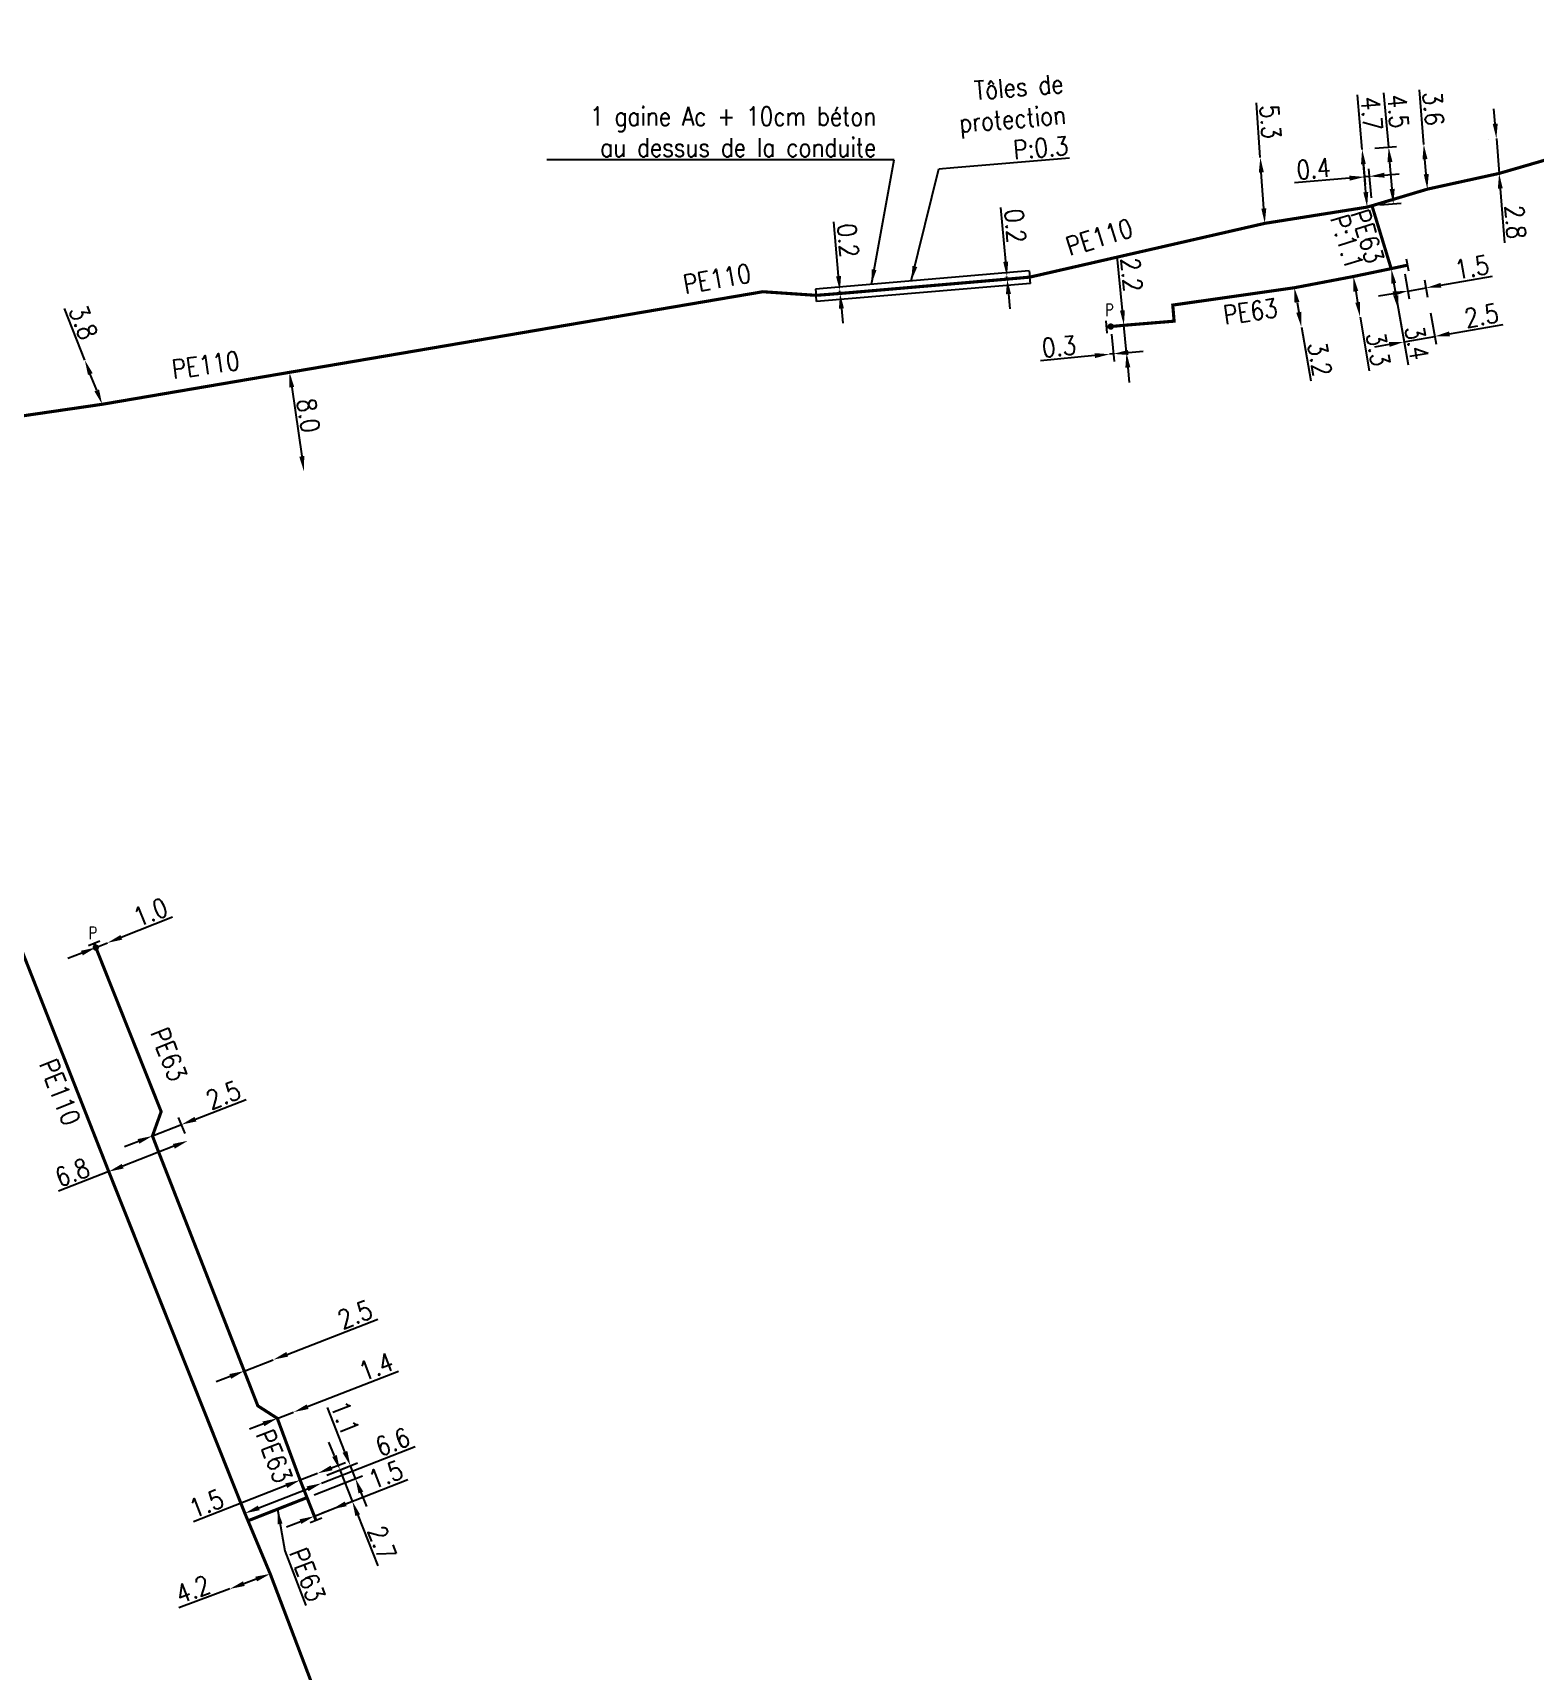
# Model space of a CAD drawing. Header units: millimetres. Extents: x 149999 to 151007, y 125999 to 127005.
# Drawn here: x 150459.5 to 150579.9, y 126100.1 to 126231.4 of the extents above; entities that cross this region are included whole.
import ezdxf
from ezdxf.enums import TextEntityAlignment as Align

# ---------------------------------------------------------------- set-up
doc = ezdxf.new("R2010")
doc.units = ezdxf.units.MM
doc.header["$PDMODE"] = 34
doc.linetypes.add('L_100_PE', pattern=[14, 10, -1.5, 1, -1.5])
doc.layers.get('0').update_dxf_attribs({"linetype": 'CONTINUOUS'})
doc.layers.get('DEFPOINTS').update_dxf_attribs({"linetype": 'CONTINUOUS'})
for name, color, linetype in [('L_140', 3, 'CONTINUOUS'), ('L_300', 7, 'CONTINUOUS'), ('L_340', 7, 'CONTINUOUS'), ('L_400', 7, 'CONTINUOUS'), ('L_420', 7, 'CONTINUOUS')]:
    doc.layers.add(name, color=color, linetype=linetype)
doc.styles.add('G_ROMANS', font='ROMANS.SHX', dxfattribs={"width": 0.75})
doc.styles.get("Standard").update_dxf_attribs({"font": 'romans.shx', "width": 0.85})
doc.dimstyles.get("Standard").update_dxf_attribs({"dimtxt": 1.5, "dimasz": 1.2, "dimexe": 0.625, "dimexo": 0.625, "dimgap": 0.25, "dimtad": 1, "dimdec": 1, "dimzin": 0, "dimdsep": 46, "dimtxsty": 'Standard', "dimcen": -0.5, "dimadec": 0, "dimazin": 0, "dimtfac": 1, "dimtdec": 1, "dimtmove": 0, "dimatfit": 3, "dimfxl": 0, "dimtolj": 1, "dimtzin": 0, "dimarcsym": 0})

# ---------------------------------------------------------------- blocks, each defined once
blk = doc.blocks.new('L_340_07')
at = {"color": 0, "linetype": 'Continuous', "const_width": 0.25, "flags": 128}
blk.add_lwpolyline([(0, 0), (0.35, 0)], dxfattribs=at)
at = {"color": 0, "linetype": 'Continuous', "flags": 128}
blk.add_lwpolyline([(0.35, -0.5), (0.35, 0.5)], dxfattribs=at)
at = {"color": 0, "linetype": 'Continuous', "width": 0.75, "flags": 3}
for tag, p in [('DEF_LEG', (0.72, -3.47)), ('DEF_COUP', (0.72, -5.97)), ('DEF_TYPE', (0.72, -8.47))]:
    blk.add_attdef(tag, text='', height=1.2, dxfattribs=at).set_placement(p, align=Align.MIDDLE)
blk = doc.blocks.new('*D214')
at = {"layer": 'DEFPOINTS', "color": 0, "linetype": 'Continuous', "transparency": 16777216}
for p in [(150537.55, 126211.81), (150537.55, 126211.81), (150537.57, 126211.61)]:
    blk.add_point(p, dxfattribs=at)
at = {"layer": 'L_140', "color": 0, "linetype": 'Continuous', "lineweight": -2, "transparency": 16777216}
for p, q in [((150537.45, 126213.01), (150537.07, 126217.36)), ((150537.57, 126211.61), (150537.55, 126211.81)), ((150537.67, 126210.42), (150537.78, 126209.22))]:
    blk.add_line(p, q, dxfattribs=at)
at = {"layer": 'L_140', "color": 0, "linetype": 'Continuous', "transparency": 16777216}
for points in [[(150537.65, 126213.02), (150537.25, 126212.99), (150537.55, 126211.81)], [(150537.87, 126210.43), (150537.47, 126210.4), (150537.57, 126211.61)]]:
    blk.add_solid(points, dxfattribs=at)
at = {"layer": 'L_140', "color": 0, "linetype": 'Continuous', "transparency": 16777216, "insert": (150538.21, 126215.87), "char_height": 1.5, "attachment_point": 5, "rotation": 274.9268}
blk.add_mtext('\\A1;0.2', dxfattribs=at)
blk = doc.blocks.new('*D215')
at = {"layer": 'DEFPOINTS', "color": 0, "linetype": 'Continuous', "transparency": 16777216}
for p in [(150524.16, 126210.66), (150524.16, 126210.66), (150524.17, 126210.46)]:
    blk.add_point(p, dxfattribs=at)
at = {"layer": 'L_140', "color": 0, "linetype": 'Continuous', "lineweight": -2, "transparency": 16777216}
for p, q in [((150524.05, 126211.85), (150523.68, 126216.21)), ((150524.17, 126210.46), (150524.16, 126210.66)), ((150524.28, 126209.26), (150524.38, 126208.07))]:
    blk.add_line(p, q, dxfattribs=at)
at = {"layer": 'L_140', "color": 0, "linetype": 'Continuous', "transparency": 16777216}
for points in [[(150524.25, 126211.87), (150523.85, 126211.83), (150524.16, 126210.66)], [(150524.48, 126209.28), (150524.08, 126209.24), (150524.17, 126210.46)]]:
    blk.add_solid(points, dxfattribs=at)
at = {"layer": 'L_140', "color": 0, "linetype": 'Continuous', "transparency": 16777216, "insert": (150524.81, 126214.71), "char_height": 1.5, "attachment_point": 5, "rotation": 274.9268}
blk.add_mtext('\\A1;0.2', dxfattribs=at)
blk = doc.blocks.new('*D216')
at = {"layer": 'DEFPOINTS', "color": 0, "linetype": 'Continuous', "transparency": 16777216}
for p in [(150480.04, 126204.14), (150481.19, 126196.22), (150481.19, 126196.22)]:
    blk.add_point(p, dxfattribs=at)
at = {"layer": 'L_140', "color": 0, "linetype": 'Continuous', "lineweight": -2, "transparency": 16777216}
blk.add_line((150480.22, 126202.95), (150481.02, 126197.41), dxfattribs=at)
at = {"layer": 'L_140', "color": 0, "linetype": 'Continuous', "transparency": 16777216}
for points in [[(150480.41, 126202.98), (150480.02, 126202.92), (150480.04, 126204.14)], [(150481.22, 126197.44), (150480.82, 126197.38), (150481.19, 126196.22)]]:
    blk.add_solid(points, dxfattribs=at)
at = {"layer": 'L_140', "color": 0, "linetype": 'Continuous', "transparency": 16777216, "insert": (150481.56, 126200.68), "char_height": 1.5, "attachment_point": 5, "rotation": 278.272}
blk.add_mtext('\\A1;8.0', dxfattribs=at)
blk = doc.blocks.new('*D217')
at = {"layer": 'DEFPOINTS', "color": 0, "linetype": 'Continuous', "transparency": 16777216}
for p in [(150463.63, 126205.12), (150463.63, 126205.12), (150465.02, 126201.58)]:
    blk.add_point(p, dxfattribs=at)
at = {"layer": 'L_140', "color": 0, "linetype": 'Continuous', "lineweight": -2, "transparency": 16777216}
for p, q in [((150463.63, 126205.12), (150462.01, 126209.25)), ((150464.58, 126202.7), (150464.07, 126204))]:
    blk.add_line(p, q, dxfattribs=at)
at = {"layer": 'L_140', "color": 0, "linetype": 'Continuous', "transparency": 16777216}
for points in [[(150464.26, 126204.07), (150463.88, 126203.93), (150463.63, 126205.12)], [(150464.77, 126202.77), (150464.4, 126202.62), (150465.02, 126201.58)]]:
    blk.add_solid(points, dxfattribs=at)
at = {"layer": 'L_140', "color": 0, "linetype": 'Continuous', "transparency": 16777216, "insert": (150463.52, 126208.14), "char_height": 1.5, "attachment_point": 5, "rotation": 291.4576}
blk.add_mtext('\\A1;3.8', dxfattribs=at)
blk = doc.blocks.new('*D225')
at = {"layer": 'DEFPOINTS', "color": 0, "linetype": 'Continuous', "transparency": 16777216}
for p in [(150568.35, 126212.45), (150571.4, 126209.54), (150571.84, 126207.02)]:
    blk.add_point(p, dxfattribs=at)
at = {"layer": 'L_140', "color": 0, "linetype": 'Continuous', "lineweight": -2, "transparency": 16777216}
for p, q in [((150568.46, 126211.84), (150569.49, 126205.97)), ((150571.51, 126208.92), (150571.95, 126206.4)), ((150573.02, 126207.22), (150577.33, 126207.98)), ((150568.2, 126206.38), (150567.01, 126206.17)), ((150569.38, 126206.58), (150571.84, 126207.02))]:
    blk.add_line(p, q, dxfattribs=at)
at = {"layer": 'L_140', "color": 0, "linetype": 'Continuous', "transparency": 16777216}
for points in [[(150568.16, 126206.57), (150568.23, 126206.18), (150569.38, 126206.58)], [(150572.99, 126207.42), (150573.06, 126207.03), (150571.84, 126207.02)]]:
    blk.add_solid(points, dxfattribs=at)
at = {"layer": 'L_140', "color": 0, "linetype": 'Continuous', "transparency": 16777216, "insert": (150575.59, 126208.69), "char_height": 1.5, "attachment_point": 5, "rotation": 9.9433}
blk.add_mtext('\\A1;2.5', dxfattribs=at)
blk = doc.blocks.new('*D226')
at = {"layer": 'DEFPOINTS', "color": 0, "linetype": 'Continuous', "transparency": 16777216}
for p in [(150568.35, 126212.45), (150568.94, 126209.11), (150568.94, 126209.11)]:
    blk.add_point(p, dxfattribs=at)
at = {"layer": 'L_140', "color": 0, "linetype": 'Continuous', "lineweight": -2, "transparency": 16777216}
for p, q in [((150568.56, 126211.27), (150568.73, 126210.29)), ((150568.94, 126209.11), (150569.7, 126204.74))]:
    blk.add_line(p, q, dxfattribs=at)
at = {"layer": 'L_140', "color": 0, "linetype": 'Continuous', "transparency": 16777216}
for points in [[(150568.75, 126211.31), (150568.36, 126211.24), (150568.35, 126212.45)], [(150568.93, 126210.32), (150568.53, 126210.25), (150568.94, 126209.11)]]:
    blk.add_solid(points, dxfattribs=at)
at = {"layer": 'L_140', "color": 0, "linetype": 'Continuous', "transparency": 16777216, "insert": (150570.41, 126206.5), "char_height": 1.5, "attachment_point": 5, "rotation": 279.9433}
blk.add_mtext('\\A1;3.4', dxfattribs=at)
blk = doc.blocks.new('*D227')
at = {"layer": 'DEFPOINTS', "color": 0, "linetype": 'Continuous', "transparency": 16777216}
for p in [(150569.33, 126212.66), (150571.16, 126210.91), (150571.4, 126209.54)]:
    blk.add_point(p, dxfattribs=at)
at = {"layer": 'L_340', "color": 0, "linetype": 'Continuous', "lineweight": -2, "transparency": 16777216}
for p, q in [((150569.44, 126212.04), (150569.79, 126210.04)), ((150571.29, 126210.15), (150571.05, 126211.53)), ((150572.34, 126211.12), (150576.47, 126211.84)), ((150568.5, 126210.44), (150567.32, 126210.24)), ((150569.68, 126210.65), (150571.16, 126210.91))]:
    blk.add_line(p, q, dxfattribs=at)
at = {"layer": 'L_340', "color": 0, "linetype": 'Continuous', "transparency": 16777216}
for points in [[(150568.46, 126210.64), (150568.53, 126210.25), (150569.68, 126210.65)], [(150572.31, 126211.31), (150572.37, 126210.92), (150571.16, 126210.91)]]:
    blk.add_solid(points, dxfattribs=at)
at = {"layer": 'L_340', "color": 0, "linetype": 'Continuous', "transparency": 16777216, "insert": (150574.82, 126212.57), "char_height": 1.5, "attachment_point": 5, "rotation": 9.9433}
blk.add_mtext('\\A1;1.5', dxfattribs=at)
blk = doc.blocks.new('*D228')
at = {"layer": 'DEFPOINTS', "color": 0, "linetype": 'Continuous', "transparency": 16777216}
for p in [(150565.32, 126211.82), (150565.86, 126208.57), (150565.86, 126208.57)]:
    blk.add_point(p, dxfattribs=at)
at = {"layer": 'L_140', "color": 0, "linetype": 'Continuous', "lineweight": -2, "transparency": 16777216}
for p, q in [((150565.52, 126210.64), (150565.66, 126209.75)), ((150565.86, 126208.57), (150566.59, 126204.26))]:
    blk.add_line(p, q, dxfattribs=at)
at = {"layer": 'L_140', "color": 0, "linetype": 'Continuous', "transparency": 16777216}
for points in [[(150565.71, 126210.67), (150565.32, 126210.6), (150565.32, 126211.82)], [(150565.86, 126209.78), (150565.47, 126209.72), (150565.86, 126208.57)]]:
    blk.add_solid(points, dxfattribs=at)
at = {"layer": 'L_140', "color": 0, "linetype": 'Continuous', "transparency": 16777216, "insert": (150567.31, 126205.99), "char_height": 1.5, "attachment_point": 5, "rotation": 279.5599}
blk.add_mtext('\\A1;3.3', dxfattribs=at)
blk = doc.blocks.new('*D229')
at = {"layer": 'DEFPOINTS', "color": 0, "linetype": 'Continuous', "transparency": 16777216}
for p in [(150560.59, 126210.92), (150561.15, 126207.77), (150561.15, 126207.77)]:
    blk.add_point(p, dxfattribs=at)
at = {"layer": 'L_140', "color": 0, "linetype": 'Continuous', "lineweight": -2, "transparency": 16777216}
for p, q in [((150560.8, 126209.74), (150560.94, 126208.95)), ((150561.15, 126207.77), (150561.92, 126203.47))]:
    blk.add_line(p, q, dxfattribs=at)
at = {"layer": 'L_140', "color": 0, "linetype": 'Continuous', "transparency": 16777216}
for points in [[(150561, 126209.78), (150560.6, 126209.71), (150560.59, 126210.92)], [(150561.14, 126208.99), (150560.74, 126208.92), (150561.15, 126207.77)]]:
    blk.add_solid(points, dxfattribs=at)
at = {"layer": 'L_140', "color": 0, "linetype": 'Continuous', "transparency": 16777216, "insert": (150562.63, 126205.21), "char_height": 1.5, "attachment_point": 5, "rotation": 280.1207}
blk.add_mtext('\\A1;3.2', dxfattribs=at)
blk = doc.blocks.new('*D230')
at = {"layer": 'DEFPOINTS', "color": 0, "linetype": 'Continuous', "transparency": 16777216}
for p in [(150545.87, 126207.81), (150545.78, 126205.59), (150545.78, 126205.59)]:
    blk.add_point(p, dxfattribs=at)
at = {"layer": 'L_300', "color": 0, "linetype": 'Continuous', "lineweight": -2, "transparency": 16777216}
for p, q in [((150545.93, 126207.19), (150546.14, 126205)), ((150544.59, 126205.48), (150540.24, 126205.06)), ((150546.08, 126205.62), (150545.78, 126205.59)), ((150547.28, 126205.73), (150548.47, 126205.85))]:
    blk.add_line(p, q, dxfattribs=at)
at = {"layer": 'L_300', "color": 0, "linetype": 'Continuous', "transparency": 16777216}
for points in [[(150544.57, 126205.68), (150544.61, 126205.28), (150545.78, 126205.59)], [(150547.26, 126205.93), (150547.29, 126205.53), (150546.08, 126205.62)]]:
    blk.add_solid(points, dxfattribs=at)
at = {"layer": 'L_300', "color": 0, "linetype": 'Continuous', "transparency": 16777216, "insert": (150541.72, 126206.21), "char_height": 1.5, "attachment_point": 5, "rotation": 5.4354}
blk.add_mtext('\\A1;0.3', dxfattribs=at)
blk = doc.blocks.new('*D231')
at = {"layer": 'DEFPOINTS', "color": 0, "linetype": 'Continuous', "transparency": 16777216}
for p in [(150546.92, 126207.91), (150547.13, 126205.72), (150547.13, 126205.72)]:
    blk.add_point(p, dxfattribs=at)
at = {"layer": 'L_140', "color": 0, "linetype": 'Continuous', "lineweight": -2, "transparency": 16777216}
for p, q in [((150546.81, 126209.1), (150546.39, 126213.46)), ((150547.13, 126205.72), (150546.92, 126207.91)), ((150547.54, 126207.97), (150547.54, 126207.97)), ((150547.75, 126205.78), (150547.75, 126205.78)), ((150547.24, 126204.53), (150547.35, 126203.33))]:
    blk.add_line(p, q, dxfattribs=at)
at = {"layer": 'L_140', "color": 0, "linetype": 'Continuous', "transparency": 16777216}
for points in [[(150547, 126209.12), (150546.61, 126209.09), (150546.92, 126207.91)], [(150547.44, 126204.54), (150547.04, 126204.51), (150547.13, 126205.72)]]:
    blk.add_solid(points, dxfattribs=at)
at = {"layer": 'L_140', "color": 0, "linetype": 'Continuous', "transparency": 16777216, "insert": (150547.54, 126211.97), "char_height": 1.5, "attachment_point": 5, "rotation": 275.4354}
blk.add_mtext('\\A1;2.2', dxfattribs=at)
blk = doc.blocks.new('*D232')
at = {"layer": 'DEFPOINTS', "color": 0, "linetype": 'Continuous', "transparency": 16777216}
for p in [(150471.38, 126143.86), (150469.05, 126142.95), (150471.88, 126142.56)]:
    blk.add_point(p, dxfattribs=at)
at = {"layer": 'L_140', "color": 0, "linetype": 'Continuous', "lineweight": -2, "transparency": 16777216}
for p, q in [((150472.5, 126144.29), (150476.57, 126145.88)), ((150471.66, 126143.14), (150471.15, 126144.44)), ((150469.05, 126142.95), (150471.38, 126143.86)), ((150467.93, 126142.51), (150466.81, 126142.08))]:
    blk.add_line(p, q, dxfattribs=at)
at = {"layer": 'L_140', "color": 0, "linetype": 'Continuous', "transparency": 16777216}
for points in [[(150472.42, 126144.48), (150472.57, 126144.11), (150471.38, 126143.86)], [(150467.86, 126142.7), (150468, 126142.33), (150469.05, 126142.95)]]:
    blk.add_solid(points, dxfattribs=at)
at = {"layer": 'L_140', "color": 0, "linetype": 'Continuous', "transparency": 16777216, "insert": (150474.73, 126146.23), "char_height": 1.5, "attachment_point": 5, "rotation": 21.281}
blk.add_mtext('\\A1;2.5', dxfattribs=at)
blk = doc.blocks.new('*D233')
at = {"layer": 'DEFPOINTS', "color": 0, "linetype": 'Continuous', "transparency": 16777216}
for p in [(150478.74, 126125.02), (150478.74, 126125.02), (150476.41, 126124.11)]:
    blk.add_point(p, dxfattribs=at)
at = {"layer": 'L_140', "color": 0, "linetype": 'Continuous', "lineweight": -2, "transparency": 16777216}
for p, q in [((150479.86, 126125.45), (150487.13, 126128.28)), ((150476.41, 126124.11), (150478.74, 126125.02)), ((150475.29, 126123.68), (150474.17, 126123.24))]:
    blk.add_line(p, q, dxfattribs=at)
at = {"layer": 'L_140', "color": 0, "linetype": 'Continuous', "transparency": 16777216}
for points in [[(150479.78, 126125.64), (150479.93, 126125.27), (150478.74, 126125.02)], [(150475.22, 126123.87), (150475.36, 126123.49), (150476.41, 126124.11)]]:
    blk.add_solid(points, dxfattribs=at)
at = {"layer": 'L_140', "color": 0, "linetype": 'Continuous', "transparency": 16777216, "insert": (150485.29, 126128.64), "char_height": 1.5, "attachment_point": 5, "rotation": 21.242}
blk.add_mtext('\\A1;2.5', dxfattribs=at)
blk = doc.blocks.new('*D234')
at = {"layer": 'DEFPOINTS', "color": 0, "linetype": 'Continuous', "transparency": 16777216}
for p in [(150480.37, 126120.82), (150480.37, 126120.82), (150479.06, 126120.32)]:
    blk.add_point(p, dxfattribs=at)
at = {"layer": 'L_140', "color": 0, "linetype": 'Continuous', "lineweight": -2, "transparency": 16777216}
for p, q in [((150481.49, 126121.26), (150488.77, 126124.09)), ((150479.06, 126120.32), (150480.37, 126120.82)), ((150477.95, 126119.88), (150476.83, 126119.45)), ((150479.29, 126119.73), (150479.29, 126119.73)), ((150480.6, 126120.24), (150480.6, 126120.24))]:
    blk.add_line(p, q, dxfattribs=at)
at = {"layer": 'L_140', "color": 0, "linetype": 'Continuous', "transparency": 16777216}
for points in [[(150481.42, 126121.44), (150481.56, 126121.07), (150480.37, 126120.82)], [(150477.87, 126120.07), (150478.02, 126119.69), (150479.06, 126120.32)]]:
    blk.add_solid(points, dxfattribs=at)
at = {"layer": 'L_140', "color": 0, "linetype": 'Continuous', "transparency": 16777216, "insert": (150486.98, 126124.47), "char_height": 1.5, "attachment_point": 5, "rotation": 21.242}
blk.add_mtext('\\A1;1.4', dxfattribs=at)
blk = doc.blocks.new('*D235')
at = {"layer": 'DEFPOINTS', "color": 0, "linetype": 'Continuous', "transparency": 16777216}
for p in [(150482.29, 126115.91), (150482.29, 126115.91), (150480.89, 126115.37)]:
    blk.add_point(p, dxfattribs=at)
at = {"layer": 'L_140', "color": 0, "linetype": 'Continuous', "lineweight": -2, "transparency": 16777216}
for p, q in [((150482.29, 126115.91), (150480.89, 126115.37)), ((150483.41, 126116.35), (150484.53, 126116.79)), ((150479.78, 126114.93), (150472.34, 126112.02))]:
    blk.add_line(p, q, dxfattribs=at)
at = {"layer": 'L_140', "color": 0, "linetype": 'Continuous', "transparency": 16777216}
for points in [[(150483.34, 126116.54), (150483.48, 126116.16), (150482.29, 126115.91)], [(150479.7, 126115.11), (150479.85, 126114.74), (150480.89, 126115.37)]]:
    blk.add_solid(points, dxfattribs=at)
at = {"layer": 'L_140', "color": 0, "linetype": 'Continuous', "transparency": 16777216, "insert": (150473.37, 126113.49), "char_height": 1.5, "attachment_point": 5, "rotation": 21.3822}
blk.add_mtext('\\A1;1.5', dxfattribs=at)
blk = doc.blocks.new('*D236')
at = {"layer": 'DEFPOINTS', "color": 0, "linetype": 'Continuous', "transparency": 16777216}
for p in [(150478.49, 126107.86), (150475.25, 126106.65), (150475.25, 126106.65)]:
    blk.add_point(p, dxfattribs=at)
at = {"layer": 'L_140', "color": 0, "linetype": 'Continuous', "lineweight": -2, "transparency": 16777216}
for p, q in [((150478.27, 126108.45), (150478.27, 126108.45)), ((150475.25, 126106.65), (150471.16, 126105.13)), ((150477.36, 126107.44), (150476.38, 126107.07))]:
    blk.add_line(p, q, dxfattribs=at)
at = {"layer": 'L_140', "color": 0, "linetype": 'Continuous', "transparency": 16777216}
for points in [[(150477.29, 126107.63), (150477.43, 126107.25), (150478.49, 126107.86)], [(150476.31, 126107.26), (150476.45, 126106.89), (150475.25, 126106.65)]]:
    blk.add_solid(points, dxfattribs=at)
at = {"layer": 'L_140', "color": 0, "linetype": 'Continuous', "transparency": 16777216, "insert": (150472.29, 126106.62), "char_height": 1.5, "attachment_point": 5, "rotation": 20.4632}
blk.add_mtext('\\A1;4.2', dxfattribs=at)
blk = doc.blocks.new('*D239')
at = {"layer": 'DEFPOINTS', "color": 0, "linetype": 'Continuous', "transparency": 16777216}
for p in [(150471.88, 126142.56), (150471.88, 126142.56), (150465.55, 126140.09)]:
    blk.add_point(p, dxfattribs=at)
at = {"layer": 'L_140', "color": 0, "linetype": 'Continuous', "lineweight": -2, "transparency": 16777216}
for p, q in [((150470.77, 126142.12), (150466.67, 126140.52)), ((150465.55, 126140.09), (150461.53, 126138.52))]:
    blk.add_line(p, q, dxfattribs=at)
at = {"layer": 'L_140', "color": 0, "linetype": 'Continuous', "transparency": 16777216}
for points in [[(150470.69, 126142.31), (150470.84, 126141.93), (150471.88, 126142.56)], [(150466.59, 126140.71), (150466.74, 126140.34), (150465.55, 126140.09)]]:
    blk.add_solid(points, dxfattribs=at)
at = {"layer": 'L_140', "color": 0, "linetype": 'Continuous', "transparency": 16777216, "insert": (150462.62, 126140.02), "char_height": 1.5, "attachment_point": 5, "rotation": 21.281}
blk.add_mtext('\\A1;6.8', dxfattribs=at)
blk = doc.blocks.new('*D240')
at = {"layer": 'DEFPOINTS', "color": 0, "linetype": 'Continuous', "transparency": 16777216}
for p in [(150482.43, 126115.54), (150484.92, 126116.52), (150481.44, 126113.97)]:
    blk.add_point(p, dxfattribs=at)
at = {"layer": 'L_140', "color": 0, "linetype": 'Continuous', "lineweight": -2, "transparency": 16777216}
for p, q in [((150484.48, 126117.64), (150483.08, 126121.2)), ((150482.02, 126114.2), (150485.9, 126115.72)), ((150483.02, 126115.77), (150485.5, 126116.75)), ((150485.32, 126115.5), (150484.92, 126116.52)), ((150485.76, 126114.38), (150486.2, 126113.26))]:
    blk.add_line(p, q, dxfattribs=at)
at = {"layer": 'L_140', "color": 0, "linetype": 'Continuous', "transparency": 16777216}
for points in [[(150484.67, 126117.71), (150484.29, 126117.56), (150484.92, 126116.52)], [(150485.95, 126114.45), (150485.57, 126114.31), (150485.32, 126115.5)]]:
    blk.add_solid(points, dxfattribs=at)
at = {"layer": 'L_140', "color": 0, "linetype": 'Continuous', "transparency": 16777216, "insert": (150484.49, 126120.34), "char_height": 1.5, "attachment_point": 5, "rotation": 291.4441}
blk.add_mtext('\\A1;1.1', dxfattribs=at)
blk = doc.blocks.new('*D241')
at = {"layer": 'DEFPOINTS', "color": 0, "linetype": 'Continuous', "transparency": 16777216}
for p in [(150482.43, 126115.54), (150484.08, 126116.19), (150482.03, 126112.48)]:
    blk.add_point(p, dxfattribs=at)
at = {"layer": 'L_340', "color": 0, "linetype": 'Continuous', "lineweight": -2, "transparency": 16777216}
for p, q in [((150483.64, 126117.31), (150483.2, 126118.42)), ((150483.02, 126115.77), (150484.66, 126116.42)), ((150484.08, 126116.19), (150485.07, 126113.68)), ((150482.61, 126112.71), (150485.65, 126113.91)), ((150485.51, 126112.56), (150487.11, 126108.49))]:
    blk.add_line(p, q, dxfattribs=at)
at = {"layer": 'L_340', "color": 0, "linetype": 'Continuous', "transparency": 16777216}
for points in [[(150483.83, 126117.38), (150483.46, 126117.23), (150484.08, 126116.19)], [(150485.69, 126112.63), (150485.32, 126112.49), (150485.07, 126113.68)]]:
    blk.add_solid(points, dxfattribs=at)
at = {"layer": 'L_340', "color": 0, "linetype": 'Continuous', "transparency": 16777216, "insert": (150487.46, 126110.33), "char_height": 1.5, "attachment_point": 5, "rotation": 291.4441}
blk.add_mtext('\\A1;2.7', dxfattribs=at)
blk = doc.blocks.new('*D242')
at = {"layer": 'DEFPOINTS', "color": 0, "linetype": 'Continuous', "transparency": 16777216}
for p in [(150483.42, 126113.03), (150483.42, 126113.03), (150482.03, 126112.48)]:
    blk.add_point(p, dxfattribs=at)
at = {"layer": 'L_340', "color": 0, "linetype": 'Continuous', "lineweight": -2, "transparency": 16777216}
for p, q in [((150484.54, 126113.47), (150489.51, 126115.42)), ((150482.03, 126112.48), (150483.42, 126113.03)), ((150480.91, 126112.04), (150479.79, 126111.61))]:
    blk.add_line(p, q, dxfattribs=at)
at = {"layer": 'L_340', "color": 0, "linetype": 'Continuous', "transparency": 16777216}
for points in [[(150484.47, 126113.66), (150484.61, 126113.28), (150483.42, 126113.03)], [(150480.84, 126112.23), (150480.98, 126111.86), (150482.03, 126112.48)]]:
    blk.add_solid(points, dxfattribs=at)
at = {"layer": 'L_340', "color": 0, "linetype": 'Continuous', "transparency": 16777216, "insert": (150487.75, 126115.8), "char_height": 1.5, "attachment_point": 5, "rotation": 21.4441}
blk.add_mtext('\\A1;1.5', dxfattribs=at)
blk = doc.blocks.new('*D248')
at = {"layer": 'DEFPOINTS', "color": 0, "linetype": 'Continuous', "transparency": 16777216}
for p in [(150482.6, 126115.12), (150482.6, 126115.12), (150476.46, 126112.71)]:
    blk.add_point(p, dxfattribs=at)
at = {"layer": 'L_140', "color": 0, "linetype": 'Continuous', "lineweight": -2, "transparency": 16777216}
for p, q in [((150482.6, 126115.12), (150490.11, 126118.07)), ((150477.58, 126113.14), (150481.49, 126114.68))]:
    blk.add_line(p, q, dxfattribs=at)
at = {"layer": 'L_140', "color": 0, "linetype": 'Continuous', "transparency": 16777216}
for points in [[(150481.41, 126114.87), (150481.56, 126114.49), (150482.6, 126115.12)], [(150477.5, 126113.33), (150477.65, 126112.96), (150476.46, 126112.71)]]:
    blk.add_solid(points, dxfattribs=at)
at = {"layer": 'L_140', "color": 0, "linetype": 'Continuous', "transparency": 16777216, "insert": (150488.3, 126118.43), "char_height": 1.5, "attachment_point": 5, "rotation": 21.4441}
blk.add_mtext('\\A1;6.6', dxfattribs=at)
blk = doc.blocks.new('*D249')
at = {"layer": 'DEFPOINTS', "color": 0, "linetype": 'Continuous', "transparency": 16777216}
for p in [(150464.51, 126158.05), (150465.44, 126158.42), (150465.44, 126158.42)]:
    blk.add_point(p, dxfattribs=at)
at = {"layer": 'L_300', "color": 0, "linetype": 'Continuous', "lineweight": -2, "transparency": 16777216}
for p, q in [((150466.55, 126158.87), (150470.65, 126160.5)), ((150463.39, 126157.61), (150462.28, 126157.16)), ((150464.28, 126158.63), (150464.28, 126158.63)), ((150464.51, 126158.05), (150465.44, 126158.42))]:
    blk.add_line(p, q, dxfattribs=at)
at = {"layer": 'L_300', "color": 0, "linetype": 'Continuous', "transparency": 16777216}
for points in [[(150466.48, 126159.05), (150466.63, 126158.68), (150465.44, 126158.42)], [(150463.32, 126157.79), (150463.47, 126157.42), (150464.51, 126158.05)]]:
    blk.add_solid(points, dxfattribs=at)
at = {"layer": 'L_300', "color": 0, "linetype": 'Continuous', "transparency": 16777216, "insert": (150468.89, 126160.88), "char_height": 1.5, "attachment_point": 5, "rotation": 21.7412}
blk.add_mtext('\\A1;1.0', dxfattribs=at)
blk = doc.blocks.new('*D812')
at = {"layer": 'DEFPOINTS', "color": 0, "linetype": 'Continuous', "transparency": 16777216}
for p in [(150576.78, 126222.87), (150576.78, 126222.87), (150577, 126220.08)]:
    blk.add_point(p, dxfattribs=at)
at = {"layer": 'L_140', "color": 0, "linetype": 'Continuous', "lineweight": -2, "transparency": 16777216}
for p, q in [((150576.69, 126224.06), (150576.59, 126225.26)), ((150576.16, 126222.82), (150576.16, 126222.82)), ((150576.78, 126222.87), (150577, 126220.08)), ((150577.09, 126218.88), (150577.44, 126214.52))]:
    blk.add_line(p, q, dxfattribs=at)
at = {"layer": 'L_140', "color": 0, "linetype": 'Continuous', "transparency": 16777216}
for points in [[(150576.89, 126224.08), (150576.49, 126224.05), (150576.78, 126222.87)], [(150577.29, 126218.9), (150576.9, 126218.86), (150577, 126220.08)]]:
    blk.add_solid(points, dxfattribs=at)
at = {"layer": 'L_140', "color": 0, "linetype": 'Continuous', "transparency": 16777216, "insert": (150578.31, 126216.18), "char_height": 1.5, "attachment_point": 5, "rotation": 274.5028}
blk.add_mtext('\\A1;2.8', dxfattribs=at)
blk = doc.blocks.new('*D813')
at = {"layer": 'DEFPOINTS', "color": 0, "linetype": 'Continuous', "transparency": 16777216}
for p in [(150570.96, 126222.41), (150570.96, 126222.41), (150571.25, 126218.82)]:
    blk.add_point(p, dxfattribs=at)
at = {"layer": 'L_140', "color": 0, "linetype": 'Continuous', "lineweight": -2, "transparency": 16777216}
for p, q in [((150570.96, 126222.41), (150570.61, 126226.77)), ((150571.16, 126220.02), (150571.06, 126221.21))]:
    blk.add_line(p, q, dxfattribs=at)
at = {"layer": 'L_140', "color": 0, "linetype": 'Continuous', "transparency": 16777216}
for points in [[(150571.26, 126221.23), (150570.86, 126221.2), (150570.96, 126222.41)], [(150571.36, 126220.03), (150570.96, 126220), (150571.25, 126218.82)]]:
    blk.add_solid(points, dxfattribs=at)
at = {"layer": 'L_140', "color": 0, "linetype": 'Continuous', "transparency": 16777216, "insert": (150571.74, 126225.27), "char_height": 1.5, "attachment_point": 5, "rotation": 274.6156}
blk.add_mtext('\\A1;3.6', dxfattribs=at)
blk = doc.blocks.new('*D814')
at = {"layer": 'DEFPOINTS', "color": 0, "linetype": 'Continuous', "transparency": 16777216}
for p in [(150566.02, 126222.01), (150566.02, 126222.01), (150566.42, 126217.38)]:
    blk.add_point(p, dxfattribs=at)
at = {"layer": 'L_140', "color": 0, "linetype": 'Continuous', "lineweight": -2, "transparency": 16777216}
for p, q in [((150566.02, 126222.01), (150565.65, 126226.37)), ((150566.65, 126222.06), (150566.65, 126222.06)), ((150566.32, 126218.57), (150566.12, 126220.81)), ((150567.04, 126217.43), (150567.04, 126217.43))]:
    blk.add_line(p, q, dxfattribs=at)
at = {"layer": 'L_140', "color": 0, "linetype": 'Continuous', "transparency": 16777216}
for points in [[(150566.32, 126220.83), (150565.93, 126220.8), (150566.02, 126222.01)], [(150566.51, 126218.59), (150566.12, 126218.56), (150566.42, 126217.38)]]:
    blk.add_solid(points, dxfattribs=at)
at = {"layer": 'L_140', "color": 0, "linetype": 'Continuous', "transparency": 16777216, "insert": (150566.78, 126224.87), "char_height": 1.5, "attachment_point": 5, "rotation": 274.8645}
blk.add_mtext('\\A1;4.7', dxfattribs=at)
blk = doc.blocks.new('*D815')
at = {"layer": 'DEFPOINTS', "color": 0, "linetype": 'Continuous', "transparency": 16777216}
for p in [(150566.02, 126222.01), (150566.21, 126219.8), (150566.81, 126217.49)]:
    blk.add_point(p, dxfattribs=at)
at = {"layer": 'L_140', "color": 0, "linetype": 'Continuous', "lineweight": -2, "transparency": 16777216}
for p, q in [((150566.08, 126221.39), (150566.26, 126219.18)), ((150565.01, 126219.7), (150560.6, 126219.32)), ((150566.61, 126219.84), (150566.21, 126219.8)), ((150566.76, 126218.12), (150566.56, 126220.46)), ((150567.8, 126219.94), (150569, 126220.04))]:
    blk.add_line(p, q, dxfattribs=at)
at = {"layer": 'L_140', "color": 0, "linetype": 'Continuous', "transparency": 16777216}
for points in [[(150565, 126219.9), (150565.03, 126219.5), (150566.21, 126219.8)], [(150567.79, 126220.14), (150567.82, 126219.74), (150566.61, 126219.84)]]:
    blk.add_solid(points, dxfattribs=at)
at = {"layer": 'L_140', "color": 0, "linetype": 'Continuous', "transparency": 16777216, "insert": (150562.12, 126220.46), "char_height": 1.5, "attachment_point": 5, "rotation": 4.8645}
blk.add_mtext('\\A1;0.4', dxfattribs=at)
blk = doc.blocks.new('*D816')
at = {"layer": 'DEFPOINTS', "color": 0, "linetype": 'Continuous', "transparency": 16777216}
for p in [(150566.42, 126222.04), (150568.15, 126222.19), (150566.81, 126217.49)]:
    blk.add_point(p, dxfattribs=at)
at = {"layer": 'L_140', "color": 0, "linetype": 'Continuous', "lineweight": -2, "transparency": 16777216}
for p, q in [((150568.15, 126222.19), (150567.77, 126226.54)), ((150567.04, 126222.1), (150568.77, 126222.24)), ((150568.43, 126218.84), (150568.25, 126220.99)), ((150567.43, 126217.55), (150569.16, 126217.69))]:
    blk.add_line(p, q, dxfattribs=at)
at = {"layer": 'L_140', "color": 0, "linetype": 'Continuous', "transparency": 16777216}
for points in [[(150568.45, 126221.01), (150568.05, 126220.98), (150568.15, 126222.19)], [(150568.63, 126218.85), (150568.23, 126218.82), (150568.53, 126217.64)]]:
    blk.add_solid(points, dxfattribs=at)
at = {"layer": 'L_140', "color": 0, "linetype": 'Continuous', "transparency": 16777216, "insert": (150568.91, 126225.05), "char_height": 1.5, "attachment_point": 5, "rotation": 274.8645}
blk.add_mtext('\\A1;4.5', dxfattribs=at)
blk = doc.blocks.new('*D817')
at = {"layer": 'DEFPOINTS', "color": 0, "linetype": 'Continuous', "transparency": 16777216}
for p in [(150557.86, 126221.36), (150557.86, 126221.36), (150558.22, 126216.08)]:
    blk.add_point(p, dxfattribs=at)
at = {"layer": 'L_140', "color": 0, "linetype": 'Continuous', "lineweight": -2, "transparency": 16777216}
for p, q in [((150557.86, 126221.36), (150557.56, 126225.73)), ((150557.24, 126221.32), (150557.24, 126221.32)), ((150558.14, 126217.27), (150557.94, 126220.17)), ((150557.6, 126216.03), (150557.6, 126216.03))]:
    blk.add_line(p, q, dxfattribs=at)
at = {"layer": 'L_140', "color": 0, "linetype": 'Continuous', "transparency": 16777216}
for points in [[(150558.14, 126220.18), (150557.74, 126220.15), (150557.86, 126221.36)], [(150558.34, 126217.29), (150557.94, 126217.26), (150558.22, 126216.08)]]:
    blk.add_solid(points, dxfattribs=at)
at = {"layer": 'L_140', "color": 0, "linetype": 'Continuous', "transparency": 16777216, "insert": (150558.67, 126224.21), "char_height": 1.5, "attachment_point": 5, "rotation": 273.9406}
blk.add_mtext('\\A1;5.3', dxfattribs=at)
blk = doc.blocks.new('L_300_12')
at = {"color": 0, "linetype": 'Continuous', "const_width": 0.248, "flags": 128}
blk.add_lwpolyline([(-0.13, 0, 1), (0.13, 0, 1)], format="xyb", close=True, dxfattribs=at)
at = {"linetype": 'Continuous', "style": 'G_ROMANS', "width": 0.75}
blk.add_attdef('P', text='', height=1, dxfattribs=at).set_placement((0, 1.33), align=Align.MIDDLE_CENTER)
at = {"color": 0, "linetype": 'Continuous', "width": 0.75, "flags": 3}
for tag, p in [('DEF_LEG', (0, -5)), ('DEF_COUP', (0, -7.5)), ('DEF_TYPE', (0, -10))]:
    blk.add_attdef(tag, text='', height=1.2, dxfattribs=at).set_placement(p, align=Align.MIDDLE)

msp = doc.modelspace()

# ---------------------------------------------------------------- linework, layer by layer
at = {"layer": 'L_140', "linetype": 'L_100_PE', "flags": 128}
for points in [[(150435.76, 126240.39, 0.25, 0.25, 0), (150436.71, 126237.97, 0.25, 0.25, 0), (150443.61, 126220.07, 0.25, 0.25, 0), (150443.66, 126219.18, 0.25, 0.25, 0), (150444.08, 126218.14, 0.25, 0.25, 0), (150444.95, 126215.81, 0.25, 0.25, 0), (150446.64, 126211.04, 0.25, 0.25, 0), (150449.77, 126202.03, 0.25, 0.25, 0), (150449.77, 126202.03, 0.25, 0.25, 0), (150451.37, 126200.3, 0.25, 0.25, 0), (150454.17, 126200, 0.25, 0.25, 0), (150465.02, 126201.58, 0.25, 0.25, 0), (150480.04, 126204.14, 0.25, 0.25, 0), (150517.98, 126210.6, 0.25, 0.25, 0), (150522.25, 126210.31, 0.25, 0.25, 0), (150524.17, 126210.46, 0.25, 0.25, 0), (150537.57, 126211.61, 0.25, 0.25, 0), (150539.38, 126211.77, 0.25, 0.25, 0), (150558.22, 126216.08, 0.25, 0.25, 0), (150566.42, 126217.38, 0.25, 0.25, 0), (150566.81, 126217.49, 0.25, 0.25, 0), (150571.25, 126218.82, 0.25, 0.25, 0), (150577, 126220.08, 0.25, 0.25, 0), (150580.86, 126221.2, 0.25, 0.25, 0), (150584.97, 126222.46, 0.25, 0.25, 0.045726), (150590.24, 126227.3, 0.25, 0.25, 0), (150592.78, 126232.36, 0.25, 0.25, 0), (150593.22, 126233.66, 0.25, 0.25, 0), (150594.5, 126233.22, 0.25, 0.25, 0), (150596.07, 126239.25, 0.25, 0.25, 0), (150596.26, 126240.01, 0.25, 0.25, 0), (150600.19, 126253.88, 0.25, 0.25, 0), (150600.22, 126253.99, 0.25, 0.25, 0), (150599.19, 126254.34, 0.25, 0.25, 0), (150599.64, 126255.65, 0.25, 0.25, 0), (150601.88, 126261.62, 0.25, 0.25, 0), (150603.46, 126266.52, 0.25, 0.25, 0), (150605.09, 126277.08, 0.25, 0.25, 0), (150606.72, 126282.59, 0.25, 0.25, 0), (150608.37, 126288.19, 0.25, 0.25, 0), (150611.59, 126298.98, 0.25, 0.25, 0), (150619.19, 126323.51, 0.25, 0.25, 0), (150622.66, 126334.14, 0.25, 0.25, 0), (150624.01, 126338.61, 0.25, 0.25, 0), (150626.14, 126346.49, 0.25, 0.25, 0), (150627.73, 126355.08, 0.25, 0.25, 0), (150630.48, 126363.38, 0.25, 0.25, 0), (150635.32, 126379.67, 0.25, 0.25, 0), (150636.87, 126384.84, 0.25, 0.25, 0), (150644.56, 126382.91, 0.25, 0.25, 0), (150644.56, 126382.91, 0.25, 0.25, 0), (150646.46, 126385.51, 0.25, 0.25, 0), (150648.87, 126390.82, 0.25, 0.25, 0), (150648, 126393.38, 0.25, 0.25, 0), (150648.39, 126394.63, 0.25, 0.25, 0), (150649.6, 126398.12, 0.25, 0.25, 0), (150654.59, 126410.31, 0.25, 0.25, 0), (150658.56, 126418.19, 0.25, 0.25, 0), (150659.63, 126420.54, 0.25, 0.25, 0), (150661.71, 126424.7, 0.25, 0.25, 0), (150661.71, 126424.7, 0.25, 0.25, -0.126372), (150668.93, 126426.03, 0.25, 0.25, -0.142063), (150676.7, 126423.26, 0.25, 0.25, 0), (150685.47, 126416.14, 0, 0, 0)], [(150569.33, 126212.66, 0.25, 0.25, 0), (150568.35, 126212.45, 0.25, 0.25, 0), (150568.35, 126212.45, 0.25, 0.25, 0), (150565.32, 126211.82, 0.25, 0.25, 0), (150560.59, 126210.92, 0.25, 0.25, 0), (150550.84, 126209.53, 0.25, 0.25, 0), (150550.95, 126208.24, 0.25, 0.25, 0), (150546.92, 126207.91, 0.25, 0.25, 0), (150545.87, 126207.81, 0, 0, 0)], [(150517.52, 126000, 0.25, 0.25, 0), (150517.35, 126000.78, 0.25, 0.25, 0), (150515.81, 126007.63, 0.25, 0.25, 0), (150514.14, 126012.84, 0.25, 0.25, 0), (150502.76, 126044.69, 0.25, 0.25, 0), (150496.84, 126058.26, 0.25, 0.25, 0), (150492.46, 126071.27, 0.25, 0.25, 0), (150488.7, 126080.98, 0.25, 0.25, 0), (150478.49, 126107.86, 0.25, 0.25, 0), (150476.71, 126112.11, 0.25, 0.25, 0), (150476.46, 126112.71, 0.25, 0.25, 0), (150465.55, 126140.09, 0.25, 0.25, 0), (150465.55, 126140.09, 0.25, 0.25, 0), (150453.09, 126171.77, 0.25, 0.25, 0), (150445.69, 126180.54, 0.25, 0.25, 0), (150437.91, 126188.72, 0, 0, 0)]]:
    msp.add_lwpolyline(points, format="xyseb", dxfattribs=at)
at = {"layer": 'L_140', "linetype": 'L_100_PE', "const_width": 0.25, "flags": 128}
for points in [[(150566.81, 126217.49), (150568.35, 126212.45)], [(150464.51, 126158.05), (150469.75, 126144.9), (150469.05, 126142.95), (150469.55, 126141.65), (150476.41, 126124.11), (150477.5, 126121.32), (150479.06, 126120.32), (150480.89, 126115.37), (150481.44, 126113.97), (150482.03, 126112.48)], [(150481.44, 126113.97), (150476.71, 126112.11)]]:
    msp.add_lwpolyline(points, dxfattribs=at)
at = {"layer": 'L_400', "color": 7, "linetype": 'CONTINUOUS'}
for p, q in [((150539.34, 126212.27), (150522.21, 126210.8)), ((150539.34, 126212.27), (150539.38, 126211.77)), ((150539.43, 126211.27), (150539.38, 126211.77)), ((150522.21, 126210.8), (150522.25, 126210.31)), ((150522.29, 126209.81), (150522.25, 126210.31)), ((150539.43, 126211.27), (150522.29, 126209.81))]:
    msp.add_line(p, q, dxfattribs=at)

# ---------------------------------------------------------------- block references
at = {"layer": 'L_300'}
ref = msp.add_blockref('L_300_12', (150545.87, 126207.81), dxfattribs=dict(at, rotation=4.935811951323653))
ref.add_attrib('P', 'P', dxfattribs={"layer": '0', "linetype": 'Continuous', "height": 1, "style": 'G_ROMANS', "width": 0.75}).set_placement((150545.76, 126209.14), align=Align.MIDDLE_CENTER)
ref = msp.add_blockref('L_300_12', (150464.51, 126158.05), dxfattribs=dict(at, rotation=291.7411798730185))
ref.add_attrib('P', 'P', dxfattribs={"layer": '0', "linetype": 'Continuous', "height": 1, "style": 'G_ROMANS', "width": 0.75}).set_placement((150464.27, 126159.22), align=Align.MIDDLE_CENTER)
at = {"layer": 'L_340'}
for p, rotation in [((150569.33, 126212.66), 11.79429058841057), ((150545.87, 126207.81), 185.4354332312671), ((150464.51, 126158.05), 111.7411798740647), ((150482.03, 126112.48), 291.4361699058006)]:
    msp.add_blockref('L_340_07', p, dxfattribs=dict(at, rotation=rotation))

# ---------------------------------------------------------------- texts
at = {"layer": 'L_140', "linetype": 'Continuous', "width": 0.85}
for s, rotation, p in [('P:1.1', 286.9977, (150563.45, 126216.48)), ('PE63', 286.9977, (150565.09, 126216.9)), ('PE110', 17.0068, (150542.56, 126213.46)), ('PE110', 10.1015, (150511.75, 126210.43)), ('PE63', 8.1557, (150555, 126207.97)), ('PE110', 7.9623, (150470.72, 126203.62))]:
    msp.add_text(s, height=1.5, rotation=rotation, dxfattribs=at).set_placement(p)
for s, rotation, p in [('PE63', 291.7412, (150470.36, 126149.48)), ('PE110', 291.4393, (150461.64, 126146.45)), ('PE63', 291.3527, (150478.81, 126117.28))]:
    msp.add_text(s, height=1.5, rotation=rotation, dxfattribs=at).set_placement(p, align=Align.MIDDLE)
at = {"layer": 'L_140', "linetype": 'Continuous', "insert": (150479.98, 126109.55), "char_height": 1.5, "attachment_point": 7, "rotation": 291.1221}
msp.add_mtext('\\A1;PE63', dxfattribs=at)
at = {"layer": 'L_400', "linetype": 'Continuous', "insert": (150527.07, 126221.41), "char_height": 1.5, "attachment_point": 9}
msp.add_mtext('1 gaine Ac + 10cm béton\\Pau dessus de la conduite', dxfattribs=at)
at = {"layer": 'L_420', "linetype": 'Continuous', "insert": (150542.53, 126221.57), "char_height": 1.5, "attachment_point": 9, "rotation": 4.6887}
msp.add_mtext('Tôles de\\Pprotection\\PP:0.3', dxfattribs=at)

# ---------------------------------------------------------------- dimensions: what is measured, and where the dimension line sits
at = {"layer": 'L_140', "linetype": 'Continuous'}
for base, p1, p2, angle, picture, middle in [((150566.02, 126222.01), (150566.42, 126217.38), (150566.02, 126222.01), 274.8645, '*D814', (150565.79, 126224.79)), ((150570.96, 126222.41), (150571.25, 126218.82), (150570.96, 126222.41), 274.6156, '*D813', (150570.74, 126225.19)), ((150557.86, 126221.36), (150558.22, 126216.08), (150557.86, 126221.36), 273.9406, '*D817', (150557.67, 126224.14)), ((150576.78, 126222.87), (150577, 126220.08), (150576.78, 126222.87), 274.5028, '*D812', (150577.31, 126216.1)), ((150566.21, 126219.8), (150566.81, 126217.49), (150566.02, 126222.01), 4.8645, '*D815', (150562.21, 126219.46)), ((150537.55, 126211.81), (150537.57, 126211.61), (150537.55, 126211.81), 274.9268, '*D214', (150537.21, 126215.78)), ((150524.16, 126210.66), (150524.17, 126210.46), (150524.16, 126210.66), 274.9268, '*D215', (150523.81, 126214.63)), ((150547.13, 126205.72), (150546.92, 126207.91), (150547.13, 126205.72), 95.4354, '*D231', (150546.54, 126211.88)), ((150565.86, 126208.57), (150565.32, 126211.82), (150565.86, 126208.57), 99.5599, '*D228', (150566.33, 126205.82)), ((150571.84, 126207.02), (150568.35, 126212.45), (150571.4, 126209.54), 189.9433, '*D225', (150575.77, 126207.7)), ((150568.94, 126209.11), (150568.35, 126212.45), (150568.94, 126209.11), 99.9433, '*D226', (150569.42, 126206.33)), ((150561.15, 126207.77), (150560.59, 126210.92), (150561.15, 126207.77), 100.1207, '*D229', (150561.64, 126205.03)), ((150463.63, 126205.12), (150465.02, 126201.58), (150463.63, 126205.12), 291.4576, '*D217', (150462.59, 126207.77)), ((150481.19, 126196.22), (150480.04, 126204.14), (150481.19, 126196.22), 98.272, '*D216', (150480.57, 126200.54)), ((150471.38, 126143.86), (150469.05, 126142.95), (150471.88, 126142.56), 201.281, '*D232', (150475.09, 126145.3)), ((150471.88, 126142.56), (150465.55, 126140.09), (150471.88, 126142.56), 201.281, '*D239', (150462.98, 126139.09)), ((150478.74, 126125.02), (150476.41, 126124.11), (150478.74, 126125.02), 201.242, '*D233', (150485.65, 126127.71)), ((150480.37, 126120.82), (150479.06, 126120.32), (150480.37, 126120.82), 201.242, '*D234', (150487.35, 126123.53)), ((150484.92, 126116.52), (150481.44, 126113.97), (150482.43, 126115.54), 291.4441, '*D240', (150483.56, 126119.98)), ((150482.6, 126115.12), (150476.46, 126112.71), (150482.6, 126115.12), 201.4441, '*D248', (150488.67, 126117.5)), ((150482.29, 126115.91), (150480.89, 126115.37), (150482.29, 126115.91), 201.3822, '*D235', (150473.74, 126112.56))]:
    dim = msp.add_linear_dim(base=base, p1=p1, p2=p2, angle=angle, dimstyle='Standard', dxfattribs=at)
    dim.commit()
    dim.dimension.update_dxf_attribs({"geometry": picture, "text_midpoint": middle, "dimtype": 160})
for base, p1, p2, angle, text, picture, middle in [((150568.15, 126222.19), (150566.81, 126217.49), (150566.42, 126222.04), 274.8645, '4.5', '*D816', (150567.91, 126224.96)), ((150475.25, 126106.65), (150478.49, 126107.86), (150475.25, 126106.65), 20.4632, '4.2', '*D236', (150472.64, 126105.68))]:
    dim = msp.add_linear_dim(base=base, p1=p1, p2=p2, angle=angle, text=text, dimstyle='Standard', dxfattribs=at)
    dim.commit()
    dim.dimension.update_dxf_attribs({"geometry": picture, "text_midpoint": middle, "dimtype": 160})
at = {"layer": 'L_300', "linetype": 'Continuous'}
for base, p1, p2, angle, picture, middle in [((150545.78, 126205.59), (150545.87, 126207.81), (150545.78, 126205.59), 5.4354, '*D230', (150541.81, 126205.21)), ((150465.44, 126158.42), (150464.51, 126158.05), (150465.44, 126158.42), 201.7412, '*D249', (150469.26, 126159.95))]:
    dim = msp.add_linear_dim(base=base, p1=p1, p2=p2, angle=angle, dimstyle='Standard', dxfattribs=at)
    dim.commit()
    dim.dimension.update_dxf_attribs({"geometry": picture, "text_midpoint": middle, "dimtype": 160})
at = {"layer": 'L_340', "linetype": 'Continuous'}
for base, p1, p2, angle, picture, middle in [((150571.16, 126210.91), (150569.33, 126212.66), (150571.4, 126209.54), 189.9433, '*D227', (150574.99, 126211.58)), ((150484.08, 126116.19), (150482.03, 126112.48), (150482.43, 126115.54), 291.4441, '*D241', (150486.53, 126109.97)), ((150483.42, 126113.03), (150482.03, 126112.48), (150483.42, 126113.03), 201.4441, '*D242', (150488.11, 126114.87))]:
    dim = msp.add_linear_dim(base=base, p1=p1, p2=p2, angle=angle, dimstyle='Standard', dxfattribs=at)
    dim.commit()
    dim.dimension.update_dxf_attribs({"geometry": picture, "text_midpoint": middle, "dimtype": 160})

# ---------------------------------------------------------------- leaders
at = {"layer": 'L_140', "linetype": 'Continuous', "annotation_type": 0, "has_hookline": 1, "hookline_direction": 0, "text_width": 4.43, "horizontal_direction": (0.360357, -0.932815, 0)}
msp.add_leader([(150479.07, 126113.04), (150479.66, 126109.7)], dimstyle='Standard', dxfattribs=at)
at = {"layer": 'L_400', "linetype": 'Continuous', "annotation_type": 0, "has_hookline": 1, "hookline_direction": 1, "text_width": 26.41}
msp.add_leader([(150526.68, 126211.19), (150528.52, 126221.16), (150527.32, 126221.16)], dimstyle='Standard', dxfattribs=at)
at = {"layer": 'L_420', "linetype": 'Continuous', "annotation_type": 0, "has_hookline": 1, "hookline_direction": 0, "text_width": 9.05, "horizontal_direction": (0.996654, 0.081742, 0)}
msp.add_leader([(150529.88, 126211.46), (150532.09, 126220.46), (150533.29, 126220.56)], dimstyle='Standard', dxfattribs=at)

doc.saveas('drawing.dxf')
